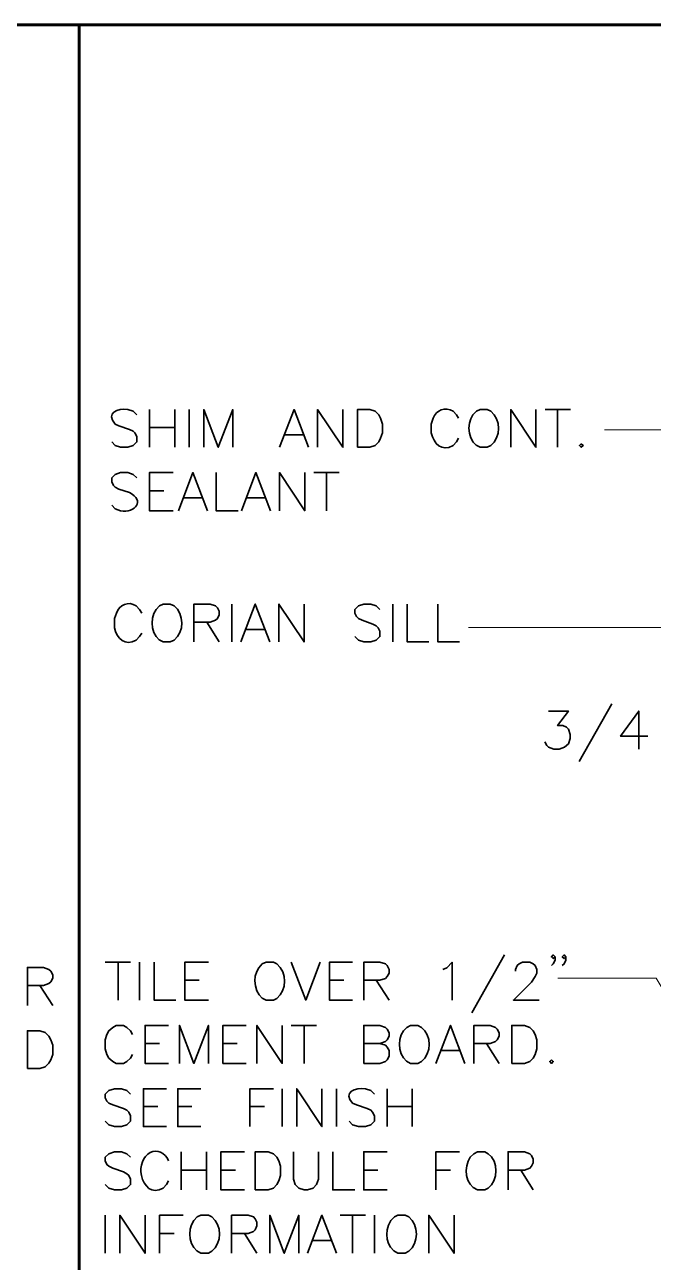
# Model space of a CAD drawing. Header units: inches. Extents: x 5 to 516, y -193 to 129.
# Drawn here: x 343.026 to 344.062, y -10.598 to -8.559 of the extents above; entities that cross this region are included whole.
import ezdxf

# ---------------------------------------------------------------- set-up
doc = ezdxf.new("R2010")
doc.units = ezdxf.units.IN
doc.header["$MEASUREMENT"] = 0
doc.layers.add('PDF6_Geometry', color=7, linetype='Continuous')

msp = doc.modelspace()

# ---------------------------------------------------------------- linework, layer by layer
at = {"layer": 'PDF6_Geometry', "lineweight": 60}
for points in [[(356.8940342, -11.7255821), (356.8940342, -8.5589156), (334.3940348, -8.5589156), (334.3940348, -12.3344711)], [(343.1162568, -12.3283597), (343.1162568, -8.5589153)]]:
    msp.add_lwpolyline(points, dxfattribs=at)
at = {"layer": 'PDF6_Geometry', "lineweight": 15}
for points in [[(344.8468125, -9.1172493), (344.1445904, -9.2261382), (343.9818126, -9.2261382)], [(344.4090345, -9.8816932), (344.2012567, -9.5516932), (343.7579234, -9.5516932)], [(344.1851463, -10.3266937), (344.0673685, -10.1294715), (343.9051463, -10.1294715)]]:
    msp.add_lwpolyline(points, dxfattribs=at)
at = {"layer": 'PDF6_Geometry', "lineweight": 35}
for points in [[(343.2112569, -9.2016937), (343.2051458, -9.1955826), (343.1962569, -9.1928048)], [(343.2318122, -9.1928041), (343.2318122, -9.2550263)], [(343.2734788, -9.1928041), (343.2734788, -9.2550263)], [(343.2973673, -9.1928041), (343.2973673, -9.2550263)], [(343.3212569, -9.255026), (343.3212569, -9.1928038), (343.3451458, -9.255026), (343.3690347, -9.1928038), (343.3690347, -9.255026)], [(343.4462569, -9.255026), (343.4701458, -9.1928038), (343.4940347, -9.255026)], [(343.509035, -9.255026), (343.509035, -9.1928038), (343.5507016, -9.255026), (343.5507016, -9.1928038)], [(343.7945898, -9.1955818), (343.7884787, -9.1928041), (343.776812, -9.1928041), (343.7707009, -9.1955818), (343.7651454, -9.201693)], [(343.8273672, -9.255026), (343.8273672, -9.1928038), (343.8690339, -9.255026), (343.8690339, -9.1928038)], [(343.884035, -9.1928041), (343.9257016, -9.1928041)], [(343.9045903, -9.1928041), (343.9045903, -9.2550263)], [(343.6995901, -9.2072491), (343.6962568, -9.2166935), (343.6962568, -9.2311379)], [(343.7412568, -9.2072491), (343.7379235, -9.2016935), (343.7323679, -9.1955824)], [(343.1751458, -9.2166937), (343.1812569, -9.2194715), (343.1990347, -9.2255826), (343.2051458, -9.2283604), (343.2079236, -9.2311382), (343.2112569, -9.2372493), (343.2112569, -9.2461382), (343.2051458, -9.2522493), (343.1962569, -9.2550271), (343.1840347, -9.2550271), (343.1751458, -9.2522493), (343.1695902, -9.2461382)], [(343.2318122, -9.222249), (343.2734788, -9.222249)], [(343.4551455, -9.2344707), (343.4851455, -9.2344707)], [(343.7323679, -9.2522491), (343.7379235, -9.2461379), (343.7412568, -9.2400268)], [(343.776812, -9.2550263), (343.7884787, -9.2550263), (343.7945898, -9.2522485)], [(343.2112569, -9.3055823), (343.2051458, -9.3000268), (343.1962569, -9.2966935), (343.1840347, -9.2966935), (343.1751458, -9.3000268), (343.1695902, -9.3055823), (343.1695902, -9.3116935), (343.172368, -9.3178046), (343.1751458, -9.3205823), (343.1812569, -9.3239157), (343.1990347, -9.3294712)], [(343.2707011, -9.3594707), (343.2318122, -9.3594707), (343.2318122, -9.296693), (343.2707011, -9.296693)], [(343.2795903, -9.3594707), (343.3034792, -9.296693), (343.327368, -9.3594707)], [(343.3418122, -9.2966927), (343.3418122, -9.3594705), (343.3779233, -9.3594705)], [(343.3834789, -9.3594707), (343.4073678, -9.296693), (343.4312567, -9.3594707)], [(343.4462569, -9.3594707), (343.4462569, -9.296693), (343.4879236, -9.3594707), (343.4879236, -9.296693)], [(343.5029235, -9.2966927), (343.5445902, -9.2966927)], [(343.5234788, -9.2966927), (343.5234788, -9.3594705)], [(343.2318122, -9.3266937), (343.2557011, -9.3266937)], [(343.1840347, -9.3594712), (343.1751458, -9.3561379), (343.1695902, -9.3505823)], [(343.2884788, -9.3383594), (343.3184788, -9.3383594)], [(343.3929235, -9.3383594), (343.422368, -9.3383594)], [(343.2190344, -9.5283595), (343.215701, -9.5222484), (343.2101455, -9.5161373)], [(343.2723685, -9.5161373), (343.2662574, -9.5133596), (343.2545907, -9.5133596), (343.2484796, -9.5161373), (343.2429241, -9.5222485)], [(343.3051459, -9.5755827), (343.3051459, -9.5133604), (343.3318126, -9.5133604), (343.3407015, -9.5161382), (343.3440348, -9.5194715), (343.3468126, -9.5250271), (343.3468126, -9.5311382), (343.3440348, -9.5372493), (343.3407015, -9.5400271), (343.3318126, -9.5428049), (343.3051459, -9.5428049)], [(343.367924, -9.5133596), (343.367924, -9.5755818)], [(343.3823678, -9.5755827), (343.4062567, -9.5133604), (343.4301456, -9.5755827)], [(343.4451459, -9.5755827), (343.4451459, -9.5133604), (343.4868125, -9.5755827), (343.4868125, -9.5133604)], [(343.6118125, -9.5222492), (343.6057014, -9.5161381), (343.5968125, -9.5133603), (343.5851459, -9.5133603), (343.576257, -9.5161381), (343.5701459, -9.5222492), (343.5701459, -9.5283603), (343.5729236, -9.5339159), (343.576257, -9.5372492), (343.5823681, -9.540027), (343.6001459, -9.5461381), (343.6057014, -9.5489159), (343.6090347, -9.5522492), (343.6118125, -9.5578048), (343.6118125, -9.5666937), (343.6057014, -9.5728048), (343.5968125, -9.5755826), (343.5851459, -9.5755826), (343.576257, -9.5728048), (343.5701459, -9.5666937)], [(343.6329228, -9.5133596), (343.6329228, -9.5755818)], [(343.6568124, -9.5133596), (343.6568124, -9.5755818), (343.6923679, -9.5755818)], [(343.7073676, -9.5133596), (343.7073676, -9.5755818), (343.7429231, -9.5755818)], [(343.1773677, -9.5283595), (343.1740344, -9.5372484), (343.1740344, -9.5522484)], [(343.3262573, -9.5428045), (343.3468128, -9.5755823)], [(343.3918124, -9.5550262), (343.4212569, -9.5550262)], [(343.2101455, -9.572804), (343.215701, -9.5666929), (343.2190344, -9.5611373)], [(343.2545907, -9.5755818), (343.2662574, -9.5755818), (343.2723685, -9.572804)], [(343.9940339, -9.6778041), (343.940145, -9.7728041)], [(343.8895903, -9.6894709), (343.9223681, -9.6894709), (343.9045903, -9.7133597), (343.9134792, -9.7133597), (343.9195903, -9.7161375), (343.9223681, -9.7194709), (343.9251459, -9.7283597), (343.9251459, -9.7344709), (343.9223681, -9.7433597), (343.916257, -9.7489153), (343.9073681, -9.7522486), (343.8984792, -9.7522486), (343.8895903, -9.7489153), (343.8868125, -9.7461375), (343.8834792, -9.7400264)], [(344.0384788, -9.7522486), (344.0384788, -9.6894709), (344.0084788, -9.7311375), (344.0534788, -9.7311375)], [(343.1590345, -10.1033604), (343.2007012, -10.1033604)], [(343.1801459, -10.1033604), (343.1801459, -10.1655826)], [(343.2157012, -10.1033604), (343.2157012, -10.1655826)], [(343.2395896, -10.1033604), (343.2395896, -10.1655826), (343.2751452, -10.1655826)], [(343.3290348, -10.1655824), (343.290146, -10.1655824), (343.290146, -10.1033601), (343.3290348, -10.1033601)], [(343.4418123, -10.1061382), (343.4362567, -10.1033604), (343.4240345, -10.1033604), (343.4179234, -10.1061382), (343.4123678, -10.1122493)], [(343.4657011, -10.1033604), (343.48959, -10.1655826), (343.5134789, -10.1033604)], [(343.5668125, -10.1655824), (343.5284792, -10.1655824), (343.5284792, -10.1033601), (343.5668125, -10.1033601)], [(343.5851458, -10.1655824), (343.5851458, -10.1033601), (343.6118125, -10.1033601), (343.6207014, -10.1061379), (343.6234791, -10.1089157), (343.6268125, -10.1150268), (343.6268125, -10.1211379), (343.6234791, -10.1266935), (343.6207014, -10.1300268), (343.6118125, -10.1328046), (343.5851458, -10.1328046)], [(343.7157011, -10.1150272), (343.7218123, -10.1122494), (343.7307011, -10.1033605), (343.7307011, -10.1655827)], [(343.8173676, -10.0911376), (343.7634787, -10.1866931)], [(343.8351458, -10.1178043), (343.8351458, -10.1150265), (343.8379236, -10.1089154), (343.8412569, -10.1061376), (343.8468125, -10.1033598), (343.8590347, -10.1033598), (343.8645903, -10.1061376), (343.8679236, -10.1089154), (343.8707014, -10.1150265), (343.8707014, -10.1211376), (343.8679236, -10.1266932), (343.8618125, -10.1361376), (343.8318125, -10.165582), (343.8740347, -10.165582)], [(343.900701, -10.0944708), (343.8973676, -10.0972485), (343.8945898, -10.0944708), (343.8973676, -10.0911374), (343.900701, -10.0944708), (343.900701, -10.1000263), (343.8973676, -10.1061374), (343.8945898, -10.1089152)], [(343.9184791, -10.0944708), (343.9157014, -10.0972485), (343.912368, -10.0944708), (343.9157014, -10.0911374), (343.9184791, -10.0944708), (343.9184791, -10.1000263), (343.9157014, -10.1061374), (343.912368, -10.1089152)], [(343.0307013, -10.1744709), (343.0307013, -10.1116931), (343.057368, -10.1116931), (343.0662569, -10.1150264), (343.0690347, -10.1178042), (343.072368, -10.1239153), (343.072368, -10.1294709), (343.0690347, -10.135582), (343.0662569, -10.1383598), (343.057368, -10.1416931), (343.0307013, -10.1416931)], [(343.0512566, -10.1416928), (343.0723677, -10.1744705)], [(343.290146, -10.1328042), (343.3140348, -10.1328042)], [(343.5284792, -10.1328042), (343.5523681, -10.1328042)], [(343.6057011, -10.1328042), (343.6268122, -10.165582)], [(343.4240345, -10.1655826), (343.4362567, -10.1655826), (343.4418123, -10.1628049)], [(343.2040344, -10.222249), (343.2007011, -10.2161379), (343.19459, -10.2105823), (343.1890344, -10.207249), (343.1768122, -10.207249), (343.1712566, -10.2105823), (343.1651455, -10.2161379), (343.1618122, -10.222249), (343.1590344, -10.2311379), (343.1590344, -10.2461379), (343.1618122, -10.2550268), (343.1651455, -10.2611379), (343.1712566, -10.2666934), (343.1768122, -10.2700268), (343.1890344, -10.2700268), (343.19459, -10.2666934), (343.2007011, -10.2611379), (343.2040344, -10.2550268)], [(343.2634786, -10.2700271), (343.2245897, -10.2700271), (343.2245897, -10.2072493), (343.2634786, -10.2072493)], [(343.2812563, -10.2700271), (343.2812563, -10.2072493), (343.3051452, -10.2700271), (343.3290341, -10.2072493), (343.3290341, -10.2700271)], [(343.3912562, -10.2700271), (343.3529229, -10.2700271), (343.3529229, -10.2072493), (343.3912562, -10.2072493)], [(343.4090345, -10.2700271), (343.4090345, -10.2072493), (343.4507012, -10.2700271), (343.4507012, -10.2072493)], [(343.4657011, -10.207249), (343.5073678, -10.207249)], [(343.4868125, -10.207249), (343.4868125, -10.2700268)], [(343.5851458, -10.2700271), (343.5851458, -10.2072493), (343.6118125, -10.2072493), (343.6207014, -10.2105826), (343.6234791, -10.2133604), (343.6268125, -10.2194715), (343.6268125, -10.2250271), (343.6234791, -10.2311382), (343.6207014, -10.233916), (343.6118125, -10.2372493), (343.5851458, -10.2372493)], [(343.6801455, -10.2105824), (343.6740344, -10.207249), (343.6623677, -10.207249), (343.6562566, -10.2105824), (343.6507011, -10.2161379)], [(343.7040344, -10.2700271), (343.7279233, -10.2072493), (343.7518122, -10.2700271)], [(343.7668124, -10.2700271), (343.7668124, -10.2072493), (343.7934791, -10.2072493), (343.802368, -10.2105826), (343.8051458, -10.2133604), (343.8084791, -10.2194715), (343.8084791, -10.2250271), (343.8051458, -10.2311382), (343.802368, -10.233916), (343.7934791, -10.2372493), (343.7668124, -10.2372493)], [(343.2245897, -10.2372489), (343.2484786, -10.2372489)], [(343.3529229, -10.2372489), (343.3762562, -10.2372489)], [(343.6118125, -10.2372489), (343.6207014, -10.2400267), (343.6234792, -10.24336), (343.6268125, -10.2489156), (343.6268125, -10.2578045), (343.6234792, -10.2639156), (343.6207014, -10.2666934), (343.6118125, -10.2700267), (343.5851459, -10.2700267)], [(343.712924, -10.2489157), (343.742924, -10.2489157)], [(343.7873677, -10.2372489), (343.8084788, -10.2700267)], [(343.6623677, -10.2700268), (343.6740344, -10.2700268), (343.6801455, -10.2666935)], [(343.2007012, -10.3205823), (343.1945901, -10.3144712), (343.1857012, -10.3116934), (343.1740345, -10.3116934), (343.1651456, -10.3144712), (343.1590345, -10.3205823), (343.1590345, -10.3266934), (343.1618123, -10.3322489), (343.1651456, -10.3355823), (343.1712568, -10.33836), (343.1890345, -10.3444712), (343.1945901, -10.3472489), (343.1979234, -10.3500267), (343.2007012, -10.3561378), (343.2007012, -10.3650267), (343.1945901, -10.3711378), (343.1857012, -10.3739156), (343.1740345, -10.3739156), (343.1651456, -10.3711378), (343.1590345, -10.3650267)], [(343.2601459, -10.3739157), (343.2218126, -10.3739157), (343.2218126, -10.3116935), (343.2601459, -10.3116935)], [(343.3168125, -10.3739157), (343.2784792, -10.3739157), (343.2784792, -10.3116935), (343.3168125, -10.3116935)], [(343.3973678, -10.3739157), (343.3973678, -10.3116935), (343.4362567, -10.3116935)], [(343.4507012, -10.3116937), (343.4507012, -10.373916)], [(343.4745897, -10.3739157), (343.4745897, -10.3116935), (343.5162563, -10.3739157), (343.5162563, -10.3116935)], [(343.540146, -10.3116937), (343.540146, -10.373916)], [(343.6029229, -10.3205823), (343.5968118, -10.3144712), (343.5879229, -10.3116934)], [(343.6234793, -10.3116937), (343.6234793, -10.373916)], [(343.6651459, -10.3116937), (343.6651459, -10.373916)], [(343.5668118, -10.3355823), (343.5729229, -10.33836), (343.5907006, -10.3444712), (343.5968118, -10.3472489), (343.5995895, -10.3500267), (343.6029229, -10.3561378), (343.6029229, -10.3650267), (343.5968118, -10.3711378), (343.5879229, -10.3739156), (343.5762562, -10.3739156), (343.5668118, -10.3711378), (343.5612562, -10.3650267)], [(343.2218126, -10.3411376), (343.2457015, -10.3411376)], [(343.2784792, -10.3411376), (343.3018125, -10.3411376)], [(343.3973678, -10.3411376), (343.4212567, -10.3411376)], [(343.6234793, -10.3411376), (343.6651459, -10.3411376)], [(343.2007012, -10.4244709), (343.1945901, -10.4189153), (343.1857012, -10.415582), (343.1740345, -10.415582), (343.1651456, -10.4189153), (343.1590345, -10.4244709), (343.1590345, -10.430582), (343.1618123, -10.4366931), (343.1651456, -10.4394709), (343.1712568, -10.4428042), (343.1890345, -10.4483598), (343.1945901, -10.4516931), (343.1979234, -10.4544709), (343.2007012, -10.460582), (343.2007012, -10.4694709), (343.1945901, -10.475582), (343.1857012, -10.4783598), (343.1740345, -10.4783598), (343.1651456, -10.475582), (343.1590345, -10.4694709)], [(343.2840345, -10.4155824), (343.2840345, -10.4783601)], [(343.3257012, -10.4155824), (343.3257012, -10.4783601)], [(343.3884786, -10.4783604), (343.3495897, -10.4783604), (343.3495897, -10.4155826), (343.3884786, -10.4155826)], [(343.4690343, -10.4155824), (343.4690343, -10.4605824), (343.4718121, -10.4694712), (343.4779232, -10.4755824), (343.4868121, -10.4783601), (343.4923677, -10.4783601), (343.5018121, -10.4755824), (343.5073677, -10.4694712), (343.510701, -10.4605824), (343.510701, -10.4155824)], [(343.5340345, -10.4155824), (343.5340345, -10.4783601), (343.5701456, -10.4783601)], [(343.6234791, -10.4783604), (343.5851458, -10.4783604), (343.5851458, -10.4155826), (343.6234791, -10.4155826)], [(343.7040344, -10.4783604), (343.7040344, -10.4155826), (343.7429233, -10.4155826)], [(343.7901455, -10.4189157), (343.78459, -10.4155824), (343.7723678, -10.4155824), (343.7668122, -10.4189157), (343.7607011, -10.4244712)], [(343.822923, -10.4783604), (343.822923, -10.4155826), (343.8501452, -10.4155826), (343.8590341, -10.418916), (343.8618118, -10.4216937), (343.8645896, -10.4278048), (343.8645896, -10.433916), (343.8618118, -10.4394715), (343.8590341, -10.4428048), (343.8501452, -10.4455826), (343.822923, -10.4455826)], [(343.2840345, -10.4455823), (343.3257012, -10.4455823)], [(343.3495897, -10.4455823), (343.3734786, -10.4455823)], [(343.5851458, -10.4455823), (343.6084791, -10.4455823)], [(343.7040344, -10.4455823), (343.7279233, -10.4455823)], [(343.8440343, -10.4455823), (343.8645899, -10.47836)], [(343.2545904, -10.4755823), (343.2601459, -10.4694712), (343.2634792, -10.4633601)], [(343.7723678, -10.4783601), (343.78459, -10.4783601), (343.7901455, -10.4755824)], [(343.1590345, -10.5200271), (343.1590345, -10.5828048)], [(343.182923, -10.582804), (343.182923, -10.5200262), (343.2245897, -10.582804), (343.2245897, -10.5200262)], [(343.2484793, -10.582804), (343.2484793, -10.5200262), (343.2873682, -10.5200262)], [(343.3345904, -10.5228048), (343.3290349, -10.5200271), (343.3168127, -10.5200271), (343.3107016, -10.5228048), (343.305146, -10.528916)], [(343.3673679, -10.582804), (343.3673679, -10.5200262), (343.3945901, -10.5200262), (343.403479, -10.522804), (343.4062568, -10.5261373), (343.4090345, -10.5316929), (343.4090345, -10.537804), (343.4062568, -10.5439151), (343.403479, -10.5466929), (343.3945901, -10.5500262), (343.3673679, -10.5500262)], [(343.4301459, -10.582804), (343.4301459, -10.5200262), (343.4540348, -10.582804), (343.4779237, -10.5200262), (343.4779237, -10.582804)], [(343.4923679, -10.582804), (343.5162567, -10.5200262), (343.5401456, -10.582804)], [(343.5462574, -10.5200271), (343.587924, -10.5200271)], [(343.5668127, -10.5200271), (343.5668127, -10.5828048)], [(343.6029229, -10.5200271), (343.6029229, -10.5828048)], [(343.6595897, -10.5228048), (343.6534786, -10.5200271), (343.6412563, -10.5200271), (343.6357008, -10.5228048), (343.6295897, -10.528916)], [(343.6923676, -10.582804), (343.6923676, -10.5200262), (343.7340343, -10.582804), (343.7340343, -10.5200262)], [(343.2484793, -10.550027), (343.2723682, -10.550027)], [(343.3884792, -10.550027), (343.4090348, -10.5828048)], [(343.3168127, -10.5828048), (343.3290349, -10.5828048), (343.3345904, -10.5794715)], [(343.5018125, -10.5616937), (343.5312569, -10.5616937)], [(343.6412563, -10.5828048), (343.6534786, -10.5828048), (343.6595897, -10.5794715)]]:
    msp.add_lwpolyline(points, dxfattribs=at)
for points in [[(343.5745901, -9.255026), (343.5745901, -9.1928038), (343.5951457, -9.1928038), (343.6040346, -9.1955816), (343.6101457, -9.2016927), (343.6129235, -9.2072482), (343.6162568, -9.2166927), (343.6162568, -9.2311371), (343.6129235, -9.240026), (343.6101457, -9.2461371), (343.6040346, -9.2522482), (343.5951457, -9.255026)], [(343.9434787, -9.2494707), (343.9407009, -9.2522485), (343.9434787, -9.2550262), (343.946812, -9.2522485)], [(343.8290344, -10.2700271), (343.8290344, -10.2072493), (343.8501455, -10.2072493), (343.8590344, -10.2105826), (343.8645899, -10.2161382), (343.8679233, -10.2222493), (343.870701, -10.2311382), (343.870701, -10.2461382), (343.8679233, -10.2550271), (343.8645899, -10.2611382), (343.8590344, -10.2666937), (343.8501455, -10.2700271)], [(343.0307013, -10.2783595), (343.0307013, -10.2161373), (343.0512569, -10.2161373), (343.0601458, -10.2189151), (343.0662569, -10.2250262), (343.0690347, -10.2311373), (343.072368, -10.2400262), (343.072368, -10.2550262), (343.0690347, -10.2639151), (343.0662569, -10.2694706), (343.0601458, -10.2755817), (343.0512569, -10.2783595)], [(343.8945895, -10.2639156), (343.8918117, -10.2666934), (343.8945895, -10.2700268), (343.8973673, -10.2666934)], [(343.4062563, -10.4783604), (343.4062563, -10.4155826), (343.4273674, -10.4155826), (343.4362563, -10.418916), (343.4418119, -10.4244715), (343.4451452, -10.4305826), (343.447923, -10.4394715), (343.447923, -10.4544715), (343.4451452, -10.4633604), (343.4418119, -10.4694715), (343.4362563, -10.4755826), (343.4273674, -10.4783604)]]:
    msp.add_lwpolyline(points, close=True, dxfattribs=at)
msp.add_ellipse((343.2422423, -10.4466146), major_axis=(0.0001534, 0.0320222), ratio=0.764937873, start_param=5.240396023, end_param=8.105515288, dxfattribs=at)
for points in [[(343.1962569, -9.1928048), (343.1793587, -9.1901382), (343.1587847, -9.1984159), (343.1751458, -9.2166937)], [(343.7323679, -9.1955824), (343.7194512, -9.1874157), (343.7045531, -9.1934991), (343.6995901, -9.2072491)], [(343.7651454, -9.201693), (343.7531546, -9.2163967), (343.7576824, -9.2495541), (343.776812, -9.2550263)], [(343.7945898, -9.2522485), (343.8113861, -9.2386744), (343.8117657, -9.2090818), (343.7945898, -9.1955818)], [(343.6962568, -9.2311379), (343.7007197, -9.2490824), (343.7129605, -9.2629435), (343.7323679, -9.2522491)], [(343.1990347, -9.3294712), (343.2249513, -9.3425638), (343.2089328, -9.3638323), (343.1840347, -9.3594712)], [(343.2101455, -9.5161373), (343.1973584, -9.5079151), (343.1815714, -9.5141929), (343.1773677, -9.5283595)], [(343.2723685, -9.572804), (343.2897944, -9.5589985), (343.2890537, -9.5297577), (343.2723685, -9.5161373)], [(343.2429241, -9.5222485), (343.2311185, -9.5382299), (343.2349518, -9.5693411), (343.2545907, -9.5755818)], [(343.1740344, -9.5522484), (343.1783862, -9.5698317), (343.1913769, -9.5834336), (343.2101455, -9.572804)], [(343.4418123, -10.1628049), (343.4584974, -10.1491937), (343.4592382, -10.1199345), (343.4418123, -10.1061382)], [(343.4123678, -10.1122493), (343.4001919, -10.1269993), (343.405053, -10.1601937), (343.4240345, -10.1655826)], [(343.6801455, -10.2666935), (343.6972011, -10.2541657), (343.6972011, -10.2231101), (343.6801455, -10.2105824)], [(343.6507011, -10.2161379), (343.6390714, -10.2323879), (343.6423029, -10.2624157), (343.6623677, -10.2700268)], [(343.5879229, -10.3116934), (343.5709784, -10.3092212), (343.5502655, -10.3172767), (343.5668118, -10.3355823)], [(343.7607011, -10.4244712), (343.7491641, -10.440249), (343.7522566, -10.4710731), (343.7723678, -10.4783601)], [(343.7901455, -10.4755824), (343.8069511, -10.4637675), (343.8075252, -10.4302027), (343.7901455, -10.4189157)], [(343.2184792, -10.4544712), (343.2229422, -10.4724156), (343.235183, -10.4862768), (343.2545904, -10.4755823)], [(343.305146, -10.528916), (343.2933127, -10.5456752), (343.2970071, -10.5746937), (343.3168127, -10.5828048)], [(343.3345904, -10.5794715), (343.3520164, -10.565666), (343.3512756, -10.5364252), (343.3345904, -10.5228048)], [(343.6295897, -10.528916), (343.617886, -10.5478697), (343.6215619, -10.5729993), (343.6412563, -10.5828048)], [(343.6595897, -10.5794715), (343.676386, -10.5653604), (343.6757471, -10.5368234), (343.6595897, -10.5228048)]]:
    msp.add_open_spline(points, degree=3, dxfattribs=at)

doc.saveas('drawing.dxf')
